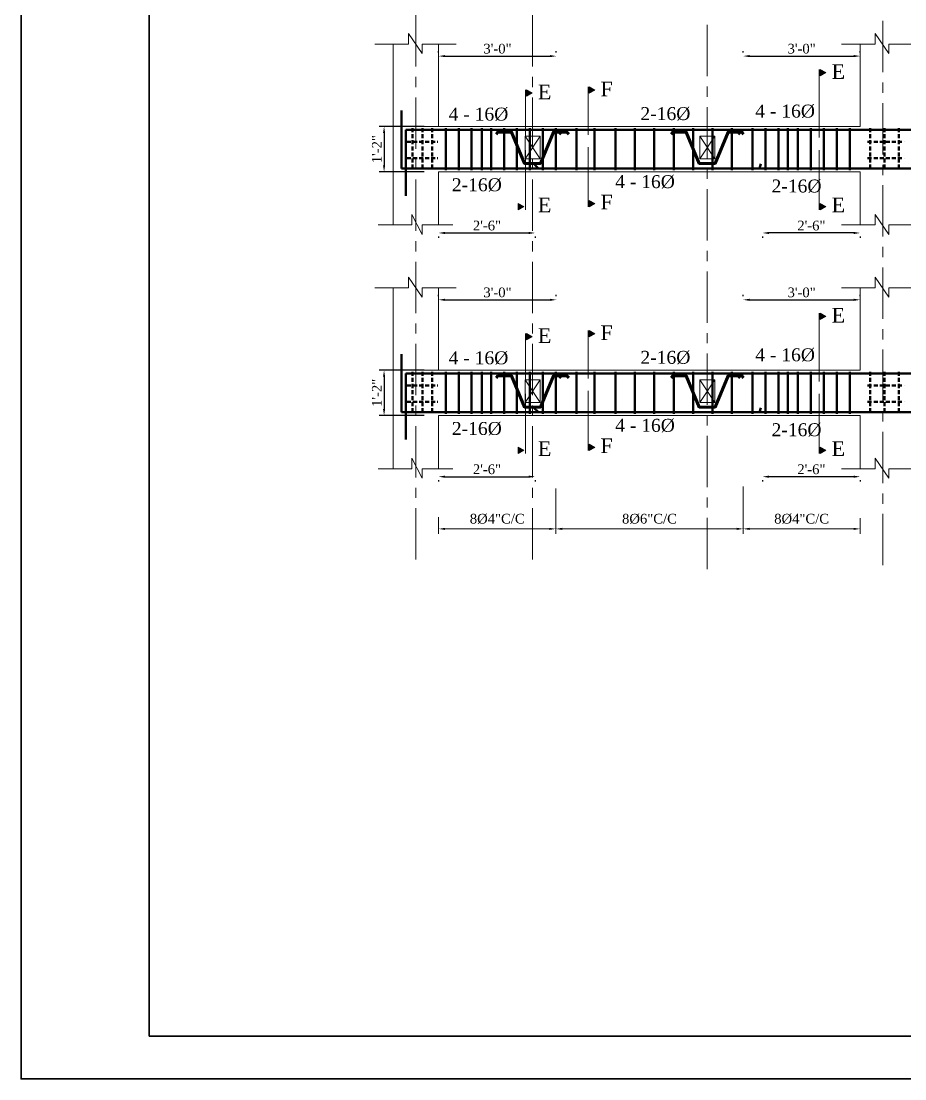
# Model space of a CAD drawing. Extents: x -2338379 to 930990, y -818978 to 106940.
# Drawn here: x 381441 to 381987, y -209148 to -208494 of the extents above; entities that cross this region are included whole.
import ezdxf

# ---------------------------------------------------------------- set-up
doc = ezdxf.new("R2010")
doc.units = 0
doc.header["$MEASUREMENT"] = 0
doc.header["$PDMODE"] = 34
for name, pattern in [('ACAD_ISO02W100', [15, 12, -3]), ('CENTER', [50.8, 31.75, -6.35, 6.35, -6.35]), ('DASHED', [0.75, 0.5, -0.25])]:
    doc.linetypes.add(name, pattern=pattern)
doc.layers.get('0').update_dxf_attribs({"linetype": 'CONTINUOUS', "lineweight": 30})
doc.layers.get('DEFPOINTS').update_dxf_attribs({"linetype": 'CONTINUOUS'})
for name, color, linetype, lineweight in [('BEAM', 1, 'DASHED', 18), ('Center', 11, 'CENTER', 15), ('Dimension', 35, 'CONTINUOUS', 9), ('HATCH', 3, 'CONTINUOUS', 15), ('rcc elevation', 253, 'CONTINUOUS', 18), ('rebar', 3, 'CONTINUOUS', 40), ('Structure', 2, 'CONTINUOUS', 50), ('TEXT', 7, 'CONTINUOUS', 30), ('WALL', 1, 'CONTINUOUS', 40)]:
    doc.layers.add(name, color=color, linetype=linetype, lineweight=lineweight)
doc.styles.get("Standard").update_dxf_attribs({"font": 'times.ttf', "height": 6})
doc.dimstyles.new('Standard$0', dxfattribs={"dimtxt": 6, "dimasz": 4, "dimexe": 3, "dimexo": 6, "dimgap": 3, "dimtad": 1, "dimdec": 1, "dimzin": 0, "dimdsep": 46, "dimlunit": 4, "dimtxsty": 'Standard', "dimcen": 0.09, "dimclrd": 6, "dimclre": 6, "dimclrt": 7, "dimadec": 0, "dimazin": 0, "dimtfac": 1, "dimtdec": 1, "dimtix": 1, "dimtofl": 0, "dimtmove": 1, "dimatfit": 3, "dimfxl": 1, "dimtolj": 1, "dimtzin": 0, "dimlwd": 18, "dimlwe": 18, "dimarcsym": 0})

# ---------------------------------------------------------------- blocks, each defined once
blk = doc.blocks.new('*D301')
at = {"color": 6, "lineweight": 18, "transparency": 16777216}
for p, q in [((381770.98, -208783.2), (381770.98, -208811.24)), ((381698.58, -208800.96), (381698.58, -208811.24)), ((381702.58, -208808.24), (381766.98, -208808.24))]:
    blk.add_line(p, q, dxfattribs=at)
at = {"color": 6, "lineweight": 30, "transparency": 16777216}
for points in [[(381702.58, -208807.57), (381702.58, -208808.9), (381698.58, -208808.24)], [(381766.98, -208807.57), (381766.98, -208808.9), (381770.98, -208808.24)]]:
    blk.add_solid(points, dxfattribs=at)
at = {"layer": 'DEFPOINTS', "color": 0, "lineweight": 30, "transparency": 16777216}
for p in [(381770.98, -208777.2), (381698.58, -208794.96), (381770.98, -208808.24)]:
    blk.add_point(p, dxfattribs=at)
at = {"color": 7, "transparency": 16777216, "insert": (381734.78, -208802.06), "char_height": 6, "attachment_point": 5}
blk.add_mtext('\\A1;8%%c4"C/C', dxfattribs=at)
blk = doc.blocks.new('*D302')
at = {"color": 6, "lineweight": 18, "transparency": 16777216}
for p, q in [((381770.98, -208783.2), (381770.98, -208811.24)), ((381886.79, -208782.08), (381886.79, -208811.24)), ((381774.98, -208808.24), (381882.79, -208808.24))]:
    blk.add_line(p, q, dxfattribs=at)
at = {"color": 6, "lineweight": 30, "transparency": 16777216}
for points in [[(381774.98, -208807.57), (381774.98, -208808.9), (381770.98, -208808.24)], [(381882.79, -208807.57), (381882.79, -208808.9), (381886.79, -208808.24)]]:
    blk.add_solid(points, dxfattribs=at)
at = {"layer": 'DEFPOINTS', "color": 0, "lineweight": 30, "transparency": 16777216}
for p in [(381770.98, -208777.2), (381886.79, -208776.08), (381886.79, -208808.24)]:
    blk.add_point(p, dxfattribs=at)
at = {"color": 7, "transparency": 16777216, "insert": (381828.88, -208802.06), "char_height": 6, "attachment_point": 5}
blk.add_mtext('\\A1;8%%C6"C/C', dxfattribs=at)
blk = doc.blocks.new('*D303')
at = {"color": 6, "lineweight": 18, "transparency": 16777216}
for p, q in [((381886.79, -208782.08), (381886.79, -208811.24)), ((381959.08, -208801.63), (381959.08, -208811.24)), ((381890.79, -208808.24), (381955.08, -208808.24))]:
    blk.add_line(p, q, dxfattribs=at)
at = {"color": 6, "lineweight": 30, "transparency": 16777216}
for points in [[(381890.79, -208807.57), (381890.79, -208808.9), (381886.79, -208808.24)], [(381955.08, -208807.57), (381955.08, -208808.9), (381959.08, -208808.24)]]:
    blk.add_solid(points, dxfattribs=at)
at = {"layer": 'DEFPOINTS', "color": 0, "lineweight": 30, "transparency": 16777216}
for p in [(381886.79, -208776.08), (381959.08, -208795.63), (381959.08, -208808.24)]:
    blk.add_point(p, dxfattribs=at)
at = {"color": 7, "transparency": 16777216, "insert": (381922.93, -208802.06), "char_height": 6, "attachment_point": 5}
blk.add_mtext('\\A1;8%%C4"C/C', dxfattribs=at)
blk = doc.blocks.new('*D296')
at = {"layer": 'DEFPOINTS', "color": 0, "lineweight": 30, "transparency": 16777216}
for p in [(381698.57, -208710.16), (381664.84, -208738.16), (381698.57, -208738.16)]:
    blk.add_point(p, dxfattribs=at)
at = {"layer": 'TEXT', "color": 6, "lineweight": -2, "transparency": 16777216}
for p, q in [((381689.57, -208710.16), (381661.84, -208710.16)), ((381664.84, -208714.16), (381664.84, -208734.16)), ((381689.57, -208738.16), (381661.84, -208738.16))]:
    blk.add_line(p, q, dxfattribs=at)
at = {"layer": 'TEXT', "color": 6, "lineweight": 30, "transparency": 16777216}
for points in [[(381664.18, -208714.16), (381665.51, -208714.16), (381664.84, -208710.16)], [(381664.18, -208734.16), (381665.51, -208734.16), (381664.84, -208738.16)]]:
    blk.add_solid(points, dxfattribs=at)
at = {"layer": 'TEXT', "color": 7, "transparency": 16777216, "insert": (381660.34, -208724.16), "char_height": 6, "attachment_point": 5, "rotation": 90}
blk.add_mtext('\\A1;1\'-2"', dxfattribs=at)
blk = doc.blocks.new('*D297')
at = {"layer": 'DEFPOINTS', "color": 0, "lineweight": 30, "transparency": 16777216}
for p in [(381771.31, -208666.62), (381698.57, -208673.46), (381771.31, -208673.46)]:
    blk.add_point(p, dxfattribs=at)
at = {"layer": 'TEXT', "color": 6, "lineweight": -2, "transparency": 16777216}
for p, q in [((381698.57, -208664.46), (381698.57, -208663.62)), ((381702.57, -208666.62), (381767.31, -208666.62)), ((381771.31, -208664.46), (381771.31, -208663.62))]:
    blk.add_line(p, q, dxfattribs=at)
at = {"layer": 'TEXT', "color": 6, "lineweight": 30, "transparency": 16777216}
for points in [[(381702.57, -208665.95), (381702.57, -208667.29), (381698.57, -208666.62)], [(381767.31, -208665.95), (381767.31, -208667.29), (381771.31, -208666.62)]]:
    blk.add_solid(points, dxfattribs=at)
at = {"layer": 'TEXT', "color": 7, "transparency": 16777216, "insert": (381734.94, -208662.07), "char_height": 6, "attachment_point": 5}
blk.add_mtext('\\A1;3\'-0"', dxfattribs=at)
blk = doc.blocks.new('*D298')
at = {"layer": 'DEFPOINTS', "color": 0, "lineweight": 30, "transparency": 16777216}
for p in [(381698.57, -208769.13), (381758.31, -208769.13), (381758.31, -208775.97)]:
    blk.add_point(p, dxfattribs=at)
at = {"layer": 'TEXT', "color": 6, "lineweight": -2, "transparency": 16777216}
for p, q in [((381698.57, -208778.13), (381698.57, -208778.97)), ((381702.57, -208775.97), (381754.31, -208775.97)), ((381758.31, -208778.13), (381758.31, -208778.97))]:
    blk.add_line(p, q, dxfattribs=at)
at = {"layer": 'TEXT', "color": 6, "lineweight": 30, "transparency": 16777216}
for points in [[(381702.57, -208775.3), (381702.57, -208776.64), (381698.57, -208775.97)], [(381754.31, -208775.3), (381754.31, -208776.64), (381758.31, -208775.97)]]:
    blk.add_solid(points, dxfattribs=at)
at = {"layer": 'TEXT', "color": 7, "transparency": 16777216, "insert": (381728.44, -208771.42), "char_height": 6, "attachment_point": 5}
blk.add_mtext('\\A1;2\'-6"', dxfattribs=at)
blk = doc.blocks.new('*D299')
at = {"layer": 'DEFPOINTS', "color": 0, "lineweight": 30, "transparency": 16777216}
for p in [(381959.05, -208666.62), (381886.79, -208673.46), (381959.05, -208673.46)]:
    blk.add_point(p, dxfattribs=at)
at = {"layer": 'TEXT', "color": 6, "lineweight": -2, "transparency": 16777216}
for p, q in [((381886.79, -208664.46), (381886.79, -208663.62)), ((381890.79, -208666.62), (381955.05, -208666.62)), ((381959.05, -208664.46), (381959.05, -208663.62))]:
    blk.add_line(p, q, dxfattribs=at)
at = {"layer": 'TEXT', "color": 6, "lineweight": 30, "transparency": 16777216}
for points in [[(381890.79, -208665.95), (381890.79, -208667.29), (381886.79, -208666.62)], [(381955.05, -208665.95), (381955.05, -208667.29), (381959.05, -208666.62)]]:
    blk.add_solid(points, dxfattribs=at)
at = {"layer": 'TEXT', "color": 7, "transparency": 16777216, "insert": (381922.92, -208662.07), "char_height": 6, "attachment_point": 5}
blk.add_mtext('\\A1;3\'-0"', dxfattribs=at)
blk = doc.blocks.new('*D300')
at = {"layer": 'DEFPOINTS', "color": 0, "lineweight": 30, "transparency": 16777216}
for p in [(381898.82, -208769.13), (381959.08, -208769.13), (381898.82, -208775.97)]:
    blk.add_point(p, dxfattribs=at)
at = {"layer": 'TEXT', "color": 6, "lineweight": -2, "transparency": 16777216}
for p, q in [((381898.82, -208778.13), (381898.82, -208778.97)), ((381955.08, -208775.97), (381902.82, -208775.97)), ((381959.08, -208778.13), (381959.08, -208778.97))]:
    blk.add_line(p, q, dxfattribs=at)
at = {"layer": 'TEXT', "color": 6, "lineweight": 30, "transparency": 16777216}
for points in [[(381902.82, -208775.3), (381902.82, -208776.64), (381898.82, -208775.97)], [(381955.08, -208775.3), (381955.08, -208776.64), (381959.08, -208775.97)]]:
    blk.add_solid(points, dxfattribs=at)
at = {"layer": 'TEXT', "color": 7, "transparency": 16777216, "insert": (381928.95, -208771.42), "char_height": 6, "attachment_point": 5}
blk.add_mtext('\\A1;2\'-6"', dxfattribs=at)
blk = doc.blocks.new('*D634')
at = {"layer": 'DEFPOINTS', "color": 0, "lineweight": 30, "transparency": 16777216}
for p in [(381698.57, -208559.5), (381664.84, -208587.5), (381698.57, -208587.5)]:
    blk.add_point(p, dxfattribs=at)
at = {"layer": 'TEXT', "color": 6, "lineweight": -2, "transparency": 16777216}
for p, q in [((381689.57, -208559.5), (381661.84, -208559.5)), ((381664.84, -208563.5), (381664.84, -208583.5)), ((381689.57, -208587.5), (381661.84, -208587.5))]:
    blk.add_line(p, q, dxfattribs=at)
at = {"layer": 'TEXT', "color": 6, "lineweight": 30, "transparency": 16777216}
for points in [[(381664.18, -208563.5), (381665.51, -208563.5), (381664.84, -208559.5)], [(381664.18, -208583.5), (381665.51, -208583.5), (381664.84, -208587.5)]]:
    blk.add_solid(points, dxfattribs=at)
at = {"layer": 'TEXT', "color": 7, "transparency": 16777216, "insert": (381660.34, -208573.5), "char_height": 6, "attachment_point": 5, "rotation": 90}
blk.add_mtext('\\A1;1\'-2"', dxfattribs=at)
blk = doc.blocks.new('*D635')
at = {"layer": 'DEFPOINTS', "color": 0, "lineweight": 30, "transparency": 16777216}
for p in [(381771.31, -208515.95), (381698.57, -208522.79), (381771.31, -208522.79)]:
    blk.add_point(p, dxfattribs=at)
at = {"layer": 'TEXT', "color": 6, "lineweight": -2, "transparency": 16777216}
for p, q in [((381698.57, -208513.79), (381698.57, -208512.95)), ((381702.57, -208515.95), (381767.31, -208515.95)), ((381771.31, -208513.79), (381771.31, -208512.95))]:
    blk.add_line(p, q, dxfattribs=at)
at = {"layer": 'TEXT', "color": 6, "lineweight": 30, "transparency": 16777216}
for points in [[(381702.57, -208515.28), (381702.57, -208516.62), (381698.57, -208515.95)], [(381767.31, -208515.28), (381767.31, -208516.62), (381771.31, -208515.95)]]:
    blk.add_solid(points, dxfattribs=at)
at = {"layer": 'TEXT', "color": 7, "transparency": 16777216, "insert": (381734.94, -208511.4), "char_height": 6, "attachment_point": 5}
blk.add_mtext('\\A1;3\'-0"', dxfattribs=at)
blk = doc.blocks.new('*D636')
at = {"layer": 'DEFPOINTS', "color": 0, "lineweight": 30, "transparency": 16777216}
for p in [(381698.57, -208618.46), (381758.31, -208618.46), (381758.31, -208625.3)]:
    blk.add_point(p, dxfattribs=at)
at = {"layer": 'TEXT', "color": 6, "lineweight": -2, "transparency": 16777216}
for p, q in [((381698.57, -208627.46), (381698.57, -208628.3)), ((381702.57, -208625.3), (381754.31, -208625.3)), ((381758.31, -208627.46), (381758.31, -208628.3))]:
    blk.add_line(p, q, dxfattribs=at)
at = {"layer": 'TEXT', "color": 6, "lineweight": 30, "transparency": 16777216}
for points in [[(381702.57, -208624.63), (381702.57, -208625.97), (381698.57, -208625.3)], [(381754.31, -208624.63), (381754.31, -208625.97), (381758.31, -208625.3)]]:
    blk.add_solid(points, dxfattribs=at)
at = {"layer": 'TEXT', "color": 7, "transparency": 16777216, "insert": (381728.44, -208620.75), "char_height": 6, "attachment_point": 5}
blk.add_mtext('\\A1;2\'-6"', dxfattribs=at)
blk = doc.blocks.new('*D637')
at = {"layer": 'DEFPOINTS', "color": 0, "lineweight": 30, "transparency": 16777216}
for p in [(381959.05, -208515.95), (381886.79, -208522.79), (381959.05, -208522.79)]:
    blk.add_point(p, dxfattribs=at)
at = {"layer": 'TEXT', "color": 6, "lineweight": -2, "transparency": 16777216}
for p, q in [((381886.79, -208513.79), (381886.79, -208512.95)), ((381890.79, -208515.95), (381955.05, -208515.95)), ((381959.05, -208513.79), (381959.05, -208512.95))]:
    blk.add_line(p, q, dxfattribs=at)
at = {"layer": 'TEXT', "color": 6, "lineweight": 30, "transparency": 16777216}
for points in [[(381890.79, -208515.28), (381890.79, -208516.62), (381886.79, -208515.95)], [(381955.05, -208515.28), (381955.05, -208516.62), (381959.05, -208515.95)]]:
    blk.add_solid(points, dxfattribs=at)
at = {"layer": 'TEXT', "color": 7, "transparency": 16777216, "insert": (381922.92, -208511.4), "char_height": 6, "attachment_point": 5}
blk.add_mtext('\\A1;3\'-0"', dxfattribs=at)
blk = doc.blocks.new('*D638')
at = {"layer": 'DEFPOINTS', "color": 0, "lineweight": 30, "transparency": 16777216}
for p in [(381898.82, -208618.46), (381959.08, -208618.46), (381898.82, -208625.3)]:
    blk.add_point(p, dxfattribs=at)
at = {"layer": 'TEXT', "color": 6, "lineweight": -2, "transparency": 16777216}
for p, q in [((381898.82, -208627.46), (381898.82, -208628.3)), ((381955.08, -208625.3), (381902.82, -208625.3)), ((381959.08, -208627.46), (381959.08, -208628.3))]:
    blk.add_line(p, q, dxfattribs=at)
at = {"layer": 'TEXT', "color": 6, "lineweight": 30, "transparency": 16777216}
for points in [[(381902.82, -208624.63), (381902.82, -208625.97), (381898.82, -208625.3)], [(381955.08, -208624.63), (381955.08, -208625.97), (381959.08, -208625.3)]]:
    blk.add_solid(points, dxfattribs=at)
at = {"layer": 'TEXT', "color": 7, "transparency": 16777216, "insert": (381928.95, -208620.75), "char_height": 6, "attachment_point": 5}
blk.add_mtext('\\A1;2\'-6"', dxfattribs=at)

msp = doc.modelspace()

# ---------------------------------------------------------------- hatches: boundary and pattern name
at = {"layer": 'HATCH', "ltscale": 0.5}
for points in [[(381934.48, -208528.16), (381934.48, -208524.21), (381937.9, -208526.18)], [(381752.95, -208540.74), (381752.95, -208536.79), (381756.36, -208538.76)], [(381791.6, -208538.92), (381791.6, -208534.97), (381795.01, -208536.94)], [(381747.75, -208607.02), (381747.75, -208610.97), (381751.16, -208609)], [(381791.6, -208605.2), (381791.6, -208609.15), (381795.01, -208607.17)], [(381934.48, -208607.02), (381934.48, -208610.97), (381937.9, -208609)], [(381934.48, -208678.82), (381934.48, -208674.88), (381937.9, -208676.85)], [(381752.95, -208691.41), (381752.95, -208687.46), (381756.36, -208689.43)], [(381791.6, -208689.58), (381791.6, -208685.64), (381795.01, -208687.61)], [(381747.75, -208757.69), (381747.75, -208761.64), (381751.16, -208759.67)], [(381791.6, -208755.87), (381791.6, -208759.82), (381795.01, -208757.84)], [(381934.48, -208757.69), (381934.48, -208761.64), (381937.9, -208759.67)]]:
    msp.add_hatch(color=256, dxfattribs=at).paths.add_polyline_path(points)

# ---------------------------------------------------------------- linework, layer by layer
at = {"color": 3}
for points in [[(381440.54, -206666.63), (384925.34, -206666.63), (384925.34, -209148.23), (381440.54, -209148.23)], [(381519.74, -206693.03), (384898.94, -206693.03), (384898.94, -209121.83), (381519.74, -209121.83)]]:
    msp.add_lwpolyline(points, close=True, dxfattribs=at)
at = {"layer": 'BEAM', "linetype": 'ACAD_ISO02W100', "ltscale": 5}
for p, q in [((381752.02, -208565.5), (381752.02, -208579.5)), ((381761.22, -208565.5), (381761.22, -208579.5)), ((381860.02, -208565.5), (381860.02, -208579.5)), ((381869.22, -208565.5), (381869.22, -208579.5)), ((381752.02, -208716.17), (381752.02, -208730.17)), ((381761.22, -208716.17), (381761.22, -208730.17)), ((381860.02, -208716.17), (381860.02, -208730.17)), ((381869.22, -208716.17), (381869.22, -208730.17))]:
    msp.add_line(p, q, dxfattribs=at)
at = {"layer": 'Center'}
for p, q in [((381684.57, -208827.22), (381684.57, -208298.19)), ((381756.57, -208827.22), (381756.57, -208298.19)), ((381864.57, -208833.22), (381864.57, -208298.19)), ((381973.05, -208830.77), (381973.05, -208298.19))]:
    msp.add_line(p, q, dxfattribs=at)
at = {"layer": 'Dimension', "ltscale": 0.5}
for p, q in [((381933.85, -208524.18), (381933.85, -208566.35)), ((381752.32, -208536.8), (381752.32, -208566.35)), ((381790.97, -208534.98), (381790.97, -208564.53)), ((381752.32, -208610.96), (381752.32, -208574.01)), ((381790.97, -208609.14), (381790.97, -208572.19)), ((381933.85, -208610.96), (381933.85, -208574.01)), ((381933.85, -208674.85), (381933.85, -208717.02)), ((381752.32, -208687.47), (381752.32, -208717.02)), ((381790.97, -208685.65), (381790.97, -208715.19)), ((381752.32, -208761.63), (381752.32, -208724.68)), ((381790.97, -208759.81), (381790.97, -208722.86)), ((381933.85, -208761.63), (381933.85, -208724.68))]:
    msp.add_line(p, q, dxfattribs=at)
at = {"layer": 'Dimension', "linetype": 'ACAD_ISO02W100', "ltscale": 125}
for p, q in [((381761.22, -208565.5), (381752.02, -208565.5)), ((381752.02, -208565.5), (381761.22, -208579.5)), ((381761.22, -208565.5), (381752.02, -208579.5)), ((381869.22, -208565.5), (381860.02, -208565.5)), ((381860.02, -208565.5), (381869.22, -208579.5)), ((381869.22, -208565.5), (381860.02, -208579.5)), ((381761.22, -208579.5), (381752.02, -208579.5)), ((381869.22, -208579.5), (381860.02, -208579.5)), ((381761.22, -208716.17), (381752.02, -208716.17)), ((381752.02, -208716.17), (381761.22, -208730.17)), ((381761.22, -208716.17), (381752.02, -208730.17)), ((381869.22, -208716.17), (381860.02, -208716.17)), ((381860.02, -208716.17), (381869.22, -208730.17)), ((381869.22, -208716.17), (381860.02, -208730.17)), ((381761.22, -208730.17), (381752.02, -208730.17)), ((381869.22, -208730.17), (381860.02, -208730.17))]:
    msp.add_line(p, q, dxfattribs=at)
at = {"layer": 'Dimension'}
for points in [[(381659.16, -208508.58), (381679.95, -208508.58), (381679.95, -208502.02), (381688.34, -208514.41), (381688.34, -208508.58), (381709.31, -208508.58)], [(381947.64, -208508.58), (381968.43, -208508.58), (381968.43, -208502.02), (381976.82, -208514.41), (381976.82, -208508.58), (381997.79, -208508.58)], [(381661.16, -208620.37), (381681.95, -208620.37), (381681.95, -208613.82), (381688.34, -208626.2), (381688.34, -208620.37), (381707.31, -208620.37)], [(381947.64, -208620.37), (381968.43, -208620.37), (381968.43, -208613.82), (381976.82, -208626.2), (381976.82, -208620.37), (381997.79, -208620.37)], [(381659.16, -208659.25), (381679.95, -208659.25), (381679.95, -208652.69), (381688.34, -208665.08), (381688.34, -208659.25), (381709.31, -208659.25)], [(381947.64, -208659.25), (381968.43, -208659.25), (381968.43, -208652.69), (381976.82, -208665.08), (381976.82, -208659.25), (381997.79, -208659.25)], [(381661.16, -208771.04), (381681.95, -208771.04), (381681.95, -208764.48), (381688.34, -208776.87), (381688.34, -208771.04), (381707.31, -208771.04)], [(381947.64, -208771.04), (381968.43, -208771.04), (381968.43, -208764.48), (381976.82, -208776.87), (381976.82, -208771.04), (381997.79, -208771.04)]]:
    msp.add_lwpolyline(points, dxfattribs=at)
at = {"layer": 'Dimension', "ltscale": 0.5}
for points in [[(381937.9, -208526.18), (381934.48, -208528.16), (381934.48, -208524.21)], [(381756.36, -208538.76), (381752.95, -208540.74), (381752.95, -208536.79)], [(381795.01, -208536.94), (381791.6, -208538.92), (381791.6, -208534.97)], [(381751.16, -208609), (381747.75, -208607.02), (381747.75, -208610.97)], [(381795.01, -208607.17), (381791.6, -208605.2), (381791.6, -208609.15)], [(381937.9, -208609), (381934.48, -208607.02), (381934.48, -208610.97)], [(381937.9, -208676.85), (381934.48, -208678.82), (381934.48, -208674.88)], [(381756.36, -208689.43), (381752.95, -208691.41), (381752.95, -208687.46)], [(381795.01, -208687.61), (381791.6, -208689.58), (381791.6, -208685.64)], [(381751.16, -208759.67), (381747.75, -208757.69), (381747.75, -208761.64)], [(381795.01, -208757.84), (381791.6, -208755.87), (381791.6, -208759.82)], [(381937.9, -208759.67), (381934.48, -208757.69), (381934.48, -208761.64)]]:
    msp.add_lwpolyline(points, close=True, dxfattribs=at)
at = {"layer": 'rcc elevation', "ltscale": 20}
for p, q in [((381670.57, -208559.5), (381670.57, -208508.58)), ((381698.57, -208559.5), (381698.57, -208508.58)), ((381959.05, -208559.5), (381959.05, -208508.58)), ((381670.57, -208620.37), (381670.57, -208559.5)), ((381670.57, -208559.5), (381959.05, -208559.5)), ((381698.57, -208620.37), (381698.57, -208587.5)), ((381698.57, -208587.5), (381959.05, -208587.5)), ((381959.05, -208620.37), (381959.05, -208587.5)), ((381670.57, -208710.16), (381670.57, -208659.25)), ((381698.57, -208710.16), (381698.57, -208659.25)), ((381959.05, -208710.16), (381959.05, -208659.25)), ((381670.57, -208771.04), (381670.57, -208710.16)), ((381670.57, -208710.16), (381959.05, -208710.16)), ((381698.57, -208771.04), (381698.57, -208738.16)), ((381698.57, -208738.16), (381959.05, -208738.16)), ((381959.05, -208771.04), (381959.05, -208738.16))]:
    msp.add_line(p, q, dxfattribs=at)
at = {"layer": 'rebar', "ltscale": 20}
for p, q in [((381675.61, -208549.53), (381675.61, -208585.5)), ((381678.24, -208561.5), (382844.14, -208561.5)), ((381678.24, -208561.5), (381678.24, -208602.41)), ((381771.31, -208561.5), (381774.16, -208564.35)), ((381886.79, -208561.5), (381883.94, -208564.35)), ((381757.46, -208582.65), (381760.31, -208585.5)), ((381897.67, -208582.65), (381896.82, -208585.5)), ((381675.61, -208585.5), (382846.77, -208585.5)), ((381675.61, -208700.19), (381675.61, -208736.16)), ((381678.24, -208712.16), (382844.14, -208712.16)), ((381678.24, -208712.16), (381678.24, -208753.08)), ((381771.31, -208712.16), (381774.16, -208715.01)), ((381886.79, -208712.16), (381883.94, -208715.01)), ((381757.46, -208733.31), (381760.31, -208736.16)), ((381897.67, -208733.31), (381896.82, -208736.16)), ((381675.61, -208736.16), (382846.77, -208736.16))]:
    msp.add_line(p, q, dxfattribs=at)
at = {"layer": 'rebar', "linetype": 'DASHED', "ltscale": 5}
for p, q in [((381682.45, -208560.5), (381682.45, -208586.5)), ((381688.53, -208560.5), (381688.53, -208586.5)), ((381694.61, -208560.5), (381694.61, -208586.5)), ((381965.18, -208560.5), (381965.18, -208586.5)), ((381974.05, -208560.5), (381974.05, -208586.5)), ((381983, -208560.5), (381983, -208586.5)), ((381983.09, -208560.5), (381983.09, -208586.5)), ((381678.96, -208568.95), (381697.98, -208568.95)), ((381963.7, -208568.95), (381986.38, -208568.95)), ((381678.96, -208579.12), (381697.98, -208579.12)), ((381963.7, -208579.12), (381986.38, -208579.12)), ((381682.45, -208711.16), (381682.45, -208737.16)), ((381688.53, -208711.16), (381688.53, -208737.16)), ((381694.61, -208711.16), (381694.61, -208737.16)), ((381965.18, -208711.16), (381965.18, -208737.16)), ((381974.05, -208711.16), (381974.05, -208737.16)), ((381983, -208711.16), (381983, -208737.16)), ((381983.09, -208711.16), (381983.09, -208737.16)), ((381678.96, -208719.62), (381697.98, -208719.62)), ((381963.7, -208719.62), (381986.38, -208719.62)), ((381678.96, -208729.79), (381697.98, -208729.79)), ((381963.7, -208729.79), (381986.38, -208729.79))]:
    msp.add_line(p, q, dxfattribs=at)
at = {"layer": 'rebar', "ltscale": 5}
for p, q in [((381702.98, -208560.5), (381702.98, -208586.5)), ((381710.98, -208560.5), (381710.98, -208586.5)), ((381718.98, -208560.5), (381718.98, -208586.5)), ((381725.31, -208560.5), (381725.31, -208586.5)), ((381730.98, -208560.5), (381730.98, -208586.5)), ((381738.98, -208560.5), (381738.98, -208586.5)), ((381746.98, -208560.5), (381746.98, -208586.5)), ((381754.98, -208560.5), (381754.98, -208586.5)), ((381762.98, -208560.5), (381762.98, -208586.5)), ((381770.98, -208560.5), (381770.98, -208586.5)), ((381783.86, -208560.5), (381783.86, -208586.5)), ((381794.98, -208560.5), (381794.98, -208586.5)), ((381807.86, -208560.5), (381807.86, -208586.5)), ((381819.86, -208560.5), (381819.86, -208586.5)), ((381831.86, -208560.5), (381831.86, -208586.5)), ((381843.86, -208560.5), (381843.86, -208586.5)), ((381855.86, -208560.5), (381855.86, -208586.5)), ((381867.86, -208560.5), (381867.86, -208586.5)), ((381879.86, -208560.5), (381879.86, -208586.5)), ((381892.64, -208560.5), (381892.64, -208586.5)), ((381900.64, -208560.5), (381900.64, -208586.5)), ((381908.64, -208560.5), (381908.64, -208586.5)), ((381914.37, -208560.5), (381914.37, -208586.5)), ((381920.64, -208560.5), (381920.64, -208586.5)), ((381928.64, -208560.5), (381928.64, -208586.5)), ((381936.64, -208560.5), (381936.64, -208586.5)), ((381944.64, -208560.5), (381944.64, -208586.5)), ((381952.64, -208560.5), (381952.64, -208586.5)), ((381702.98, -208711.16), (381702.98, -208737.16)), ((381710.98, -208711.16), (381710.98, -208737.16)), ((381718.98, -208711.16), (381718.98, -208737.16)), ((381725.31, -208711.16), (381725.31, -208737.16)), ((381730.98, -208711.16), (381730.98, -208737.16)), ((381738.98, -208711.16), (381738.98, -208737.16)), ((381746.98, -208711.16), (381746.98, -208737.16)), ((381754.98, -208711.16), (381754.98, -208737.16)), ((381762.98, -208711.16), (381762.98, -208737.16)), ((381770.98, -208711.16), (381770.98, -208737.16)), ((381783.86, -208711.16), (381783.86, -208737.16)), ((381794.98, -208711.16), (381794.98, -208737.16)), ((381807.86, -208711.16), (381807.86, -208737.16)), ((381819.86, -208711.16), (381819.86, -208737.16)), ((381831.86, -208711.16), (381831.86, -208737.16)), ((381843.86, -208711.16), (381843.86, -208737.16)), ((381855.86, -208711.16), (381855.86, -208737.16)), ((381867.86, -208711.16), (381867.86, -208737.16)), ((381879.86, -208711.16), (381879.86, -208737.16)), ((381892.64, -208711.16), (381892.64, -208737.16)), ((381900.64, -208711.16), (381900.64, -208737.16)), ((381908.64, -208711.16), (381908.64, -208737.16)), ((381914.37, -208711.16), (381914.37, -208737.16)), ((381920.64, -208711.16), (381920.64, -208737.16)), ((381928.64, -208711.16), (381928.64, -208737.16)), ((381936.64, -208711.16), (381936.64, -208737.16)), ((381944.64, -208711.16), (381944.64, -208737.16)), ((381952.64, -208711.16), (381952.64, -208737.16))]:
    msp.add_line(p, q, dxfattribs=at)
at = {"layer": 'Structure'}
for points in [[(381761.46, -208582.27), (381751.68, -208582.27), (381743.63, -208562.97), (381735.26, -208562.97), (381734.19, -208564.2)], [(381751.68, -208582.27), (381761.46, -208582.27), (381769.51, -208562.97), (381777.88, -208562.97), (381778.95, -208564.2)], [(381869.46, -208582.27), (381859.68, -208582.27), (381851.63, -208562.97), (381843.26, -208562.97), (381842.19, -208564.2)], [(381859.68, -208582.27), (381869.46, -208582.27), (381877.51, -208562.97), (381885.88, -208562.97), (381886.95, -208564.2)], [(381761.46, -208732.94), (381751.68, -208732.94), (381743.63, -208713.64), (381735.26, -208713.64), (381734.19, -208714.87)], [(381751.68, -208732.94), (381761.46, -208732.94), (381769.51, -208713.64), (381777.88, -208713.64), (381778.95, -208714.87)], [(381869.46, -208732.94), (381859.68, -208732.94), (381851.63, -208713.64), (381843.26, -208713.64), (381842.19, -208714.87)], [(381859.68, -208732.94), (381869.46, -208732.94), (381877.51, -208713.64), (381885.88, -208713.64), (381886.95, -208714.87)]]:
    msp.add_lwpolyline(points, dxfattribs=at)

# ---------------------------------------------------------------- texts
at = {"layer": 'TEXT', "attachment_point": 1}
for s, insert, char_height, width in [('{\\fTimes New Roman|b0|i0|c0|p18;E}', (381941.49, -208521.01), 9, 1356.5327), ('{\\fTimes New Roman|b0|i0|c0|p18;E}', (381759.95, -208533.59), 9, 1356.5327), ('{\\fTimes New Roman|b0|i0|c0|p18;F}', (381798.6, -208531.77), 9, 1356.5327), ('2-16%%C ', (381823.29, -208547.5), 8, 1404.5327), ('2-16%%C ', (381706.75, -208591.49), 8, 1356.5327), ('2-16%%C ', (381904.34, -208592.26), 8, 1356.5327), ('{\\fTimes New Roman|b0|i0|c0|p18;F}', (381798.6, -208601.65), 9, 1356.5327), ('{\\fTimes New Roman|b0|i0|c0|p18;E}', (381759.95, -208603.47), 9, 1356.5327), ('{\\fTimes New Roman|b0|i0|c0|p18;E}', (381941.49, -208603.47), 9, 1356.5327), ('{\\fTimes New Roman|b0|i0|c0|p18;E}', (381941.49, -208671.68), 9, 1356.5327), ('{\\fTimes New Roman|b0|i0|c0|p18;E}', (381759.95, -208684.26), 9, 1356.5327), ('{\\fTimes New Roman|b0|i0|c0|p18;F}', (381798.6, -208682.44), 9, 1356.5327), ('2-16%%C ', (381823.29, -208698.17), 8, 1404.5327), ('2-16%%C ', (381706.75, -208742.15), 8, 1356.5327), ('2-16%%C ', (381904.34, -208742.93), 8, 1356.5327), ('{\\fTimes New Roman|b0|i0|c0|p18;F}', (381798.6, -208752.32), 9, 1356.5327), ('{\\fTimes New Roman|b0|i0|c0|p18;E}', (381759.95, -208754.14), 9, 1356.5327), ('{\\fTimes New Roman|b0|i0|c0|p18;E}', (381941.49, -208754.14), 9, 1356.5327)]:
    msp.add_mtext(s, dxfattribs=dict(at, insert=insert, char_height=char_height, width=width))
at = {"layer": 'WALL', "color": 7, "char_height": 8, "attachment_point": 5}
for insert in [(381723.19, -208551.97), (381912.71, -208550.1), (381826.12, -208593.72), (381723.19, -208702.64), (381912.71, -208700.76), (381826.12, -208744.38)]:
    msp.add_mtext('4 - 16%%C', dxfattribs=dict(at, insert=insert))

# ---------------------------------------------------------------- dimensions: what is measured, and where the dimension line sits
for base, p1, p2, text, picture, middle in [((381770.98, -208808.24), (381698.58, -208794.96), (381770.98, -208777.2), '8%%c4"C/C', '*D301', (381734.78, -208802.06)), ((381886.79, -208808.24), (381770.98, -208777.2), (381886.79, -208776.08), '8%%C6"C/C', '*D302', (381828.88, -208802.06)), ((381959.08, -208808.24), (381886.79, -208776.08), (381959.08, -208795.63), '8%%C4"C/C', '*D303', (381922.93, -208802.06))]:
    dim = msp.add_linear_dim(base=base, p1=p1, p2=p2, text=text, dimstyle='Standard$0')
    dim.commit()
    dim.dimension.update_dxf_attribs({"geometry": picture, "text_midpoint": middle})
at = {"layer": 'TEXT'}
for p1, p2, distance, picture, middle in [((381698.57, -208522.79), (381771.31, -208522.79), 6.84, '*D635', (381734.94, -208511.4)), ((381886.79, -208522.79), (381959.05, -208522.79), 6.84, '*D637', (381922.92, -208511.4)), ((381698.57, -208618.46), (381758.31, -208618.46), -6.84, '*D636', (381728.44, -208620.75)), ((381959.08, -208618.46), (381898.82, -208618.46), 6.84, '*D638', (381928.95, -208620.75)), ((381698.57, -208673.46), (381771.31, -208673.46), 6.84, '*D297', (381734.94, -208662.07)), ((381886.79, -208673.46), (381959.05, -208673.46), 6.84, '*D299', (381922.92, -208662.07)), ((381698.57, -208769.13), (381758.31, -208769.13), -6.84, '*D298', (381728.44, -208771.42)), ((381959.08, -208769.13), (381898.82, -208769.13), 6.84, '*D300', (381928.95, -208771.42))]:
    dim = msp.add_aligned_dim(p1=p1, p2=p2, distance=distance, dimstyle='Standard$0', override={"dimscale": 0.5, "dimtxt": 18, "dimasz": 8, "dimexe": 6, "dimexo": 18, "dimdec": 0, "dimlfac": 0.5, "dimzin": 11, "dimcen": 2.5, "dimdle": 6, "dimtdec": 0, "dimtofl": 1, "dimlwd": 65534, "dimlwe": 65534}, dxfattribs=at)
    dim.commit()
    dim.dimension.update_dxf_attribs({"geometry": picture, "text_midpoint": middle})
for base, p1, p2, picture, middle in [((381664.84, -208587.5), (381698.57, -208559.5), (381698.57, -208587.5), '*D634', (381660.34, -208573.5)), ((381664.84, -208738.16), (381698.57, -208710.16), (381698.57, -208738.16), '*D296', (381660.34, -208724.16))]:
    dim = msp.add_linear_dim(base=base, p1=p1, p2=p2, angle=90, dimstyle='Standard$0', override={"dimscale": 0.5, "dimtxt": 18, "dimasz": 8, "dimexe": 6, "dimexo": 18, "dimdec": 0, "dimlfac": 0.5, "dimzin": 11, "dimcen": 2.5, "dimdle": 6, "dimtdec": 0, "dimtofl": 1, "dimlwd": 65534, "dimlwe": 65534}, dxfattribs=at)
    dim.commit()
    dim.dimension.update_dxf_attribs({"geometry": picture, "text_midpoint": middle})

doc.saveas('drawing.dxf')
